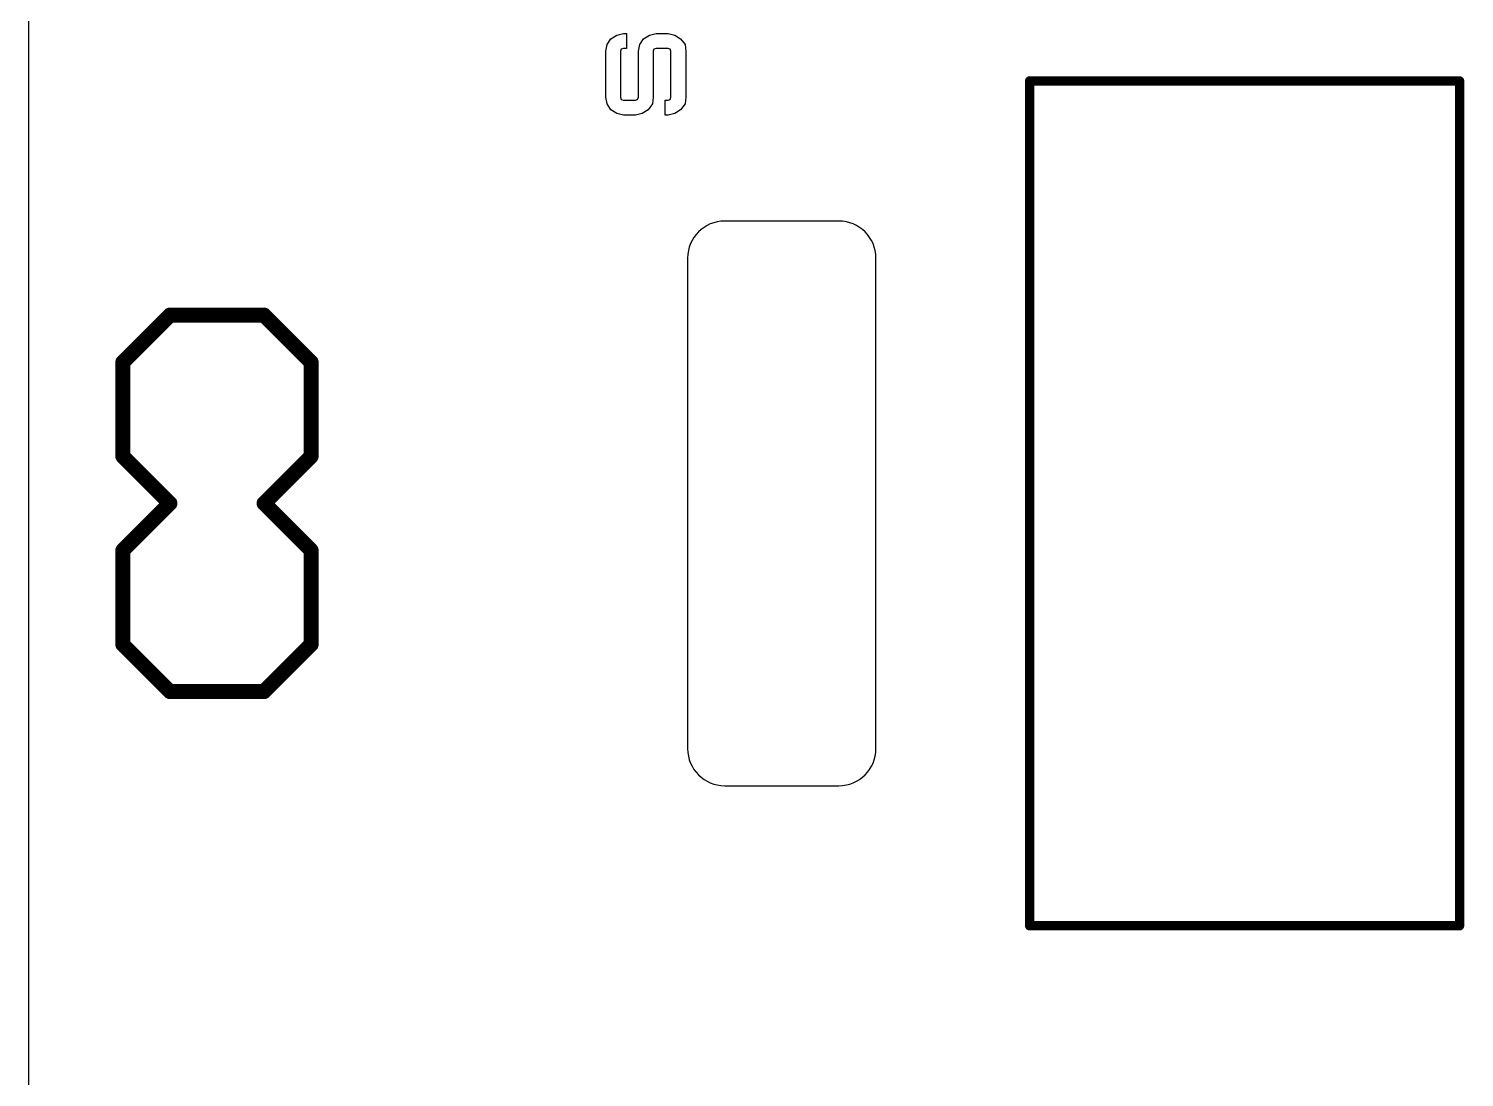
# Model space of a CAD drawing. Extents: x 0 to 104, y 0 to 74.
# Drawn here: x 0 to 19.37, y 29.09 to 43.23 of the extents above; entities that cross this region are included whole.
import ezdxf

# ---------------------------------------------------------------- set-up
doc = ezdxf.new("R2010")
doc.units = 0
doc.layers.add('20', color=178, linetype='CONTINUOUS')
doc.layers.add('21', color=251, linetype='CONTINUOUS')

msp = doc.modelspace()

# ---------------------------------------------------------------- linework, layer by layer
at = {"layer": '20'}
for p, q in [((0, 0), (0, 73.66)), ((10.93, 40.64), (9.39, 40.64)), ((8.89, 40.14), (8.89, 33.52)), ((11.43, 33.52), (11.43, 40.14)), ((9.39, 33.02), (10.93, 33.02))]:
    msp.add_line(p, q, dxfattribs=at)
for centre, start, end in [((9.39, 40.14), 90, 180), ((10.93, 40.14), 0, 90), ((9.39, 33.52), 180, 270), ((10.93, 33.52), 270, 0)]:
    msp.add_arc(centre, 0.5, start, end, dxfattribs=at)
at = {"layer": '21'}
for p, q in [((7.785, 42.93), (7.805, 43.02)), ((7.805, 43.02), (7.855, 43.1)), ((7.855, 43.1), (7.935, 43.15)), ((7.935, 43.15), (8.025, 43.17)), ((8.025, 43.17), (8.065, 43.17)), ((8.065, 43.17), (8.065, 42.97)), ((8.225, 42.93), (8.245, 43.02)), ((8.245, 43.02), (8.295, 43.1)), ((8.295, 43.1), (8.375, 43.15)), ((8.375, 43.15), (8.465, 43.17)), ((8.465, 43.17), (8.625, 43.17)), ((8.625, 43.17), (8.715, 43.15)), ((8.715, 43.15), (8.795, 43.1)), ((8.795, 43.1), (8.855, 43.02)), ((8.855, 43.02), (8.865, 42.93)), ((7.785, 42.31), (7.785, 42.93)), ((7.995, 42.96), (7.985, 42.93)), ((7.985, 42.93), (7.985, 42.31)), ((8.025, 42.97), (7.995, 42.96)), ((8.065, 42.97), (8.025, 42.97)), ((8.225, 42.31), (8.225, 42.93)), ((8.435, 42.96), (8.425, 42.93)), ((8.425, 42.93), (8.425, 42.31)), ((8.465, 42.97), (8.435, 42.96)), ((8.625, 42.97), (8.465, 42.97)), ((8.655, 42.96), (8.625, 42.97)), ((8.665, 42.93), (8.655, 42.96)), ((8.665, 42.31), (8.665, 42.93)), ((8.865, 42.93), (8.865, 42.31)), ((7.805, 42.22), (7.785, 42.31)), ((7.985, 42.31), (7.995, 42.28)), ((7.995, 42.28), (8.025, 42.27)), ((8.025, 42.27), (8.185, 42.27)), ((8.185, 42.27), (8.215, 42.28)), ((8.215, 42.28), (8.225, 42.31)), ((8.425, 42.31), (8.415, 42.22)), ((8.585, 42.07), (8.585, 42.27)), ((8.585, 42.27), (8.625, 42.27)), ((8.625, 42.27), (8.655, 42.28)), ((8.655, 42.28), (8.665, 42.31)), ((8.865, 42.31), (8.855, 42.22)), ((7.855, 42.14), (7.805, 42.22)), ((7.935, 42.09), (7.855, 42.14)), ((8.025, 42.07), (7.935, 42.09)), ((8.185, 42.07), (8.025, 42.07)), ((8.275, 42.09), (8.185, 42.07)), ((8.355, 42.14), (8.275, 42.09)), ((8.415, 42.22), (8.355, 42.14)), ((8.625, 42.07), (8.585, 42.07)), ((8.715, 42.09), (8.625, 42.07)), ((8.795, 42.14), (8.715, 42.09)), ((8.855, 42.22), (8.795, 42.14))]:
    msp.add_line(p, q, dxfattribs=at)
for points, const_width in [([(13.504, 42.5618, 1), (13.504, 42.4982)], 0.0635), ([(13.5358, 42.53, 1), (13.4723, 42.53)], 0.0635), ([(19.3358, 42.53, 1), (19.2723, 42.53)], 0.0635), ([(19.304, 42.4982, 1), (19.304, 42.5618)], 0.0635), ([(1.905, 39.4208, 1), (1.905, 39.3192)], 0.1016), ([(1.9409, 39.3341, 1), (1.8691, 39.4059)], 0.1016), ([(3.2109, 39.4059, 1), (3.1391, 39.3341)], 0.1016), ([(3.175, 39.3192, 1), (3.175, 39.4208)], 0.1016), ([(1.3208, 38.735, 1), (1.2192, 38.735)], 0.1016), ([(1.2341, 38.7709, 1), (1.3059, 38.6991)], 0.1016), ([(3.8608, 38.735, 1), (3.7592, 38.735)], 0.1016), ([(3.7741, 38.6991, 1), (3.8459, 38.7709)], 0.1016), ([(1.3059, 37.5009, 1), (1.2341, 37.4291)], 0.1016), ([(1.2192, 37.465, 1), (1.3208, 37.465)], 0.1016), ([(3.7592, 37.465, 1), (3.8608, 37.465)], 0.1016), ([(3.8459, 37.4291, 1), (3.7741, 37.5009)], 0.1016), ([(1.9409, 36.7941, 1), (1.8691, 36.8659)], 0.1016), ([(1.8691, 36.7941, 1), (1.9409, 36.8659)], 0.1016), ([(3.2109, 36.8659, 1), (3.1391, 36.7941)], 0.1016), ([(3.1391, 36.8659, 1), (3.2109, 36.7941)], 0.1016), ([(1.3208, 36.195, 1), (1.2192, 36.195)], 0.1016), ([(1.2341, 36.2309, 1), (1.3059, 36.1591)], 0.1016), ([(3.8608, 36.195, 1), (3.7592, 36.195)], 0.1016), ([(3.7741, 36.1591, 1), (3.8459, 36.2309)], 0.1016), ([(1.3059, 34.9609, 1), (1.2341, 34.8891)], 0.1016), ([(1.2192, 34.925, 1), (1.3208, 34.925)], 0.1016), ([(3.7592, 34.925, 1), (3.8608, 34.925)], 0.1016), ([(3.8459, 34.8891, 1), (3.7741, 34.9609)], 0.1016), ([(1.905, 34.3408, 1), (1.905, 34.2392)], 0.1016), ([(1.8691, 34.2541, 1), (1.9409, 34.3259)], 0.1016), ([(3.1391, 34.3259, 1), (3.2109, 34.2541)], 0.1016), ([(3.175, 34.2392, 1), (3.175, 34.3408)], 0.1016), ([(13.504, 31.1618, 1), (13.504, 31.0983)], 0.0635), ([(19.304, 31.0983, 1), (19.304, 31.1618)], 0.0635), ([(13.4723, 31.13, 1), (13.5358, 31.13)], 0.0635), ([(19.2723, 31.13, 1), (19.3358, 31.13)], 0.0635)]:
    msp.add_lwpolyline(points, format="xyb", dxfattribs=dict(at, const_width=const_width))
for points, const_width in [([(19.304, 42.53), (13.504, 42.53)], 0.127), ([(13.504, 42.53), (13.504, 31.13)], 0.127), ([(19.304, 31.13), (19.304, 42.53)], 0.127), ([(1.905, 39.37), (1.27, 38.735)], 0.2032), ([(3.175, 39.37), (1.905, 39.37)], 0.2032), ([(3.81, 38.735), (3.175, 39.37)], 0.2032), ([(1.27, 37.465), (1.27, 38.735)], 0.2032), ([(3.81, 38.735), (3.81, 37.465)], 0.2032), ([(1.905, 36.83), (1.27, 37.465)], 0.2032), ([(3.81, 37.465), (3.175, 36.83)], 0.2032), ([(1.27, 36.195), (1.905, 36.83)], 0.2032), ([(3.175, 36.83), (3.81, 36.195)], 0.2032), ([(1.27, 34.925), (1.27, 36.195)], 0.2032), ([(3.81, 36.195), (3.81, 34.925)], 0.2032), ([(1.905, 34.29), (1.27, 34.925)], 0.2032), ([(3.81, 34.925), (3.175, 34.29)], 0.2032), ([(3.175, 34.29), (1.905, 34.29)], 0.2032), ([(13.504, 31.13), (19.304, 31.13)], 0.127)]:
    msp.add_lwpolyline(points, dxfattribs=dict(at, const_width=const_width))

doc.saveas('drawing.dxf')
